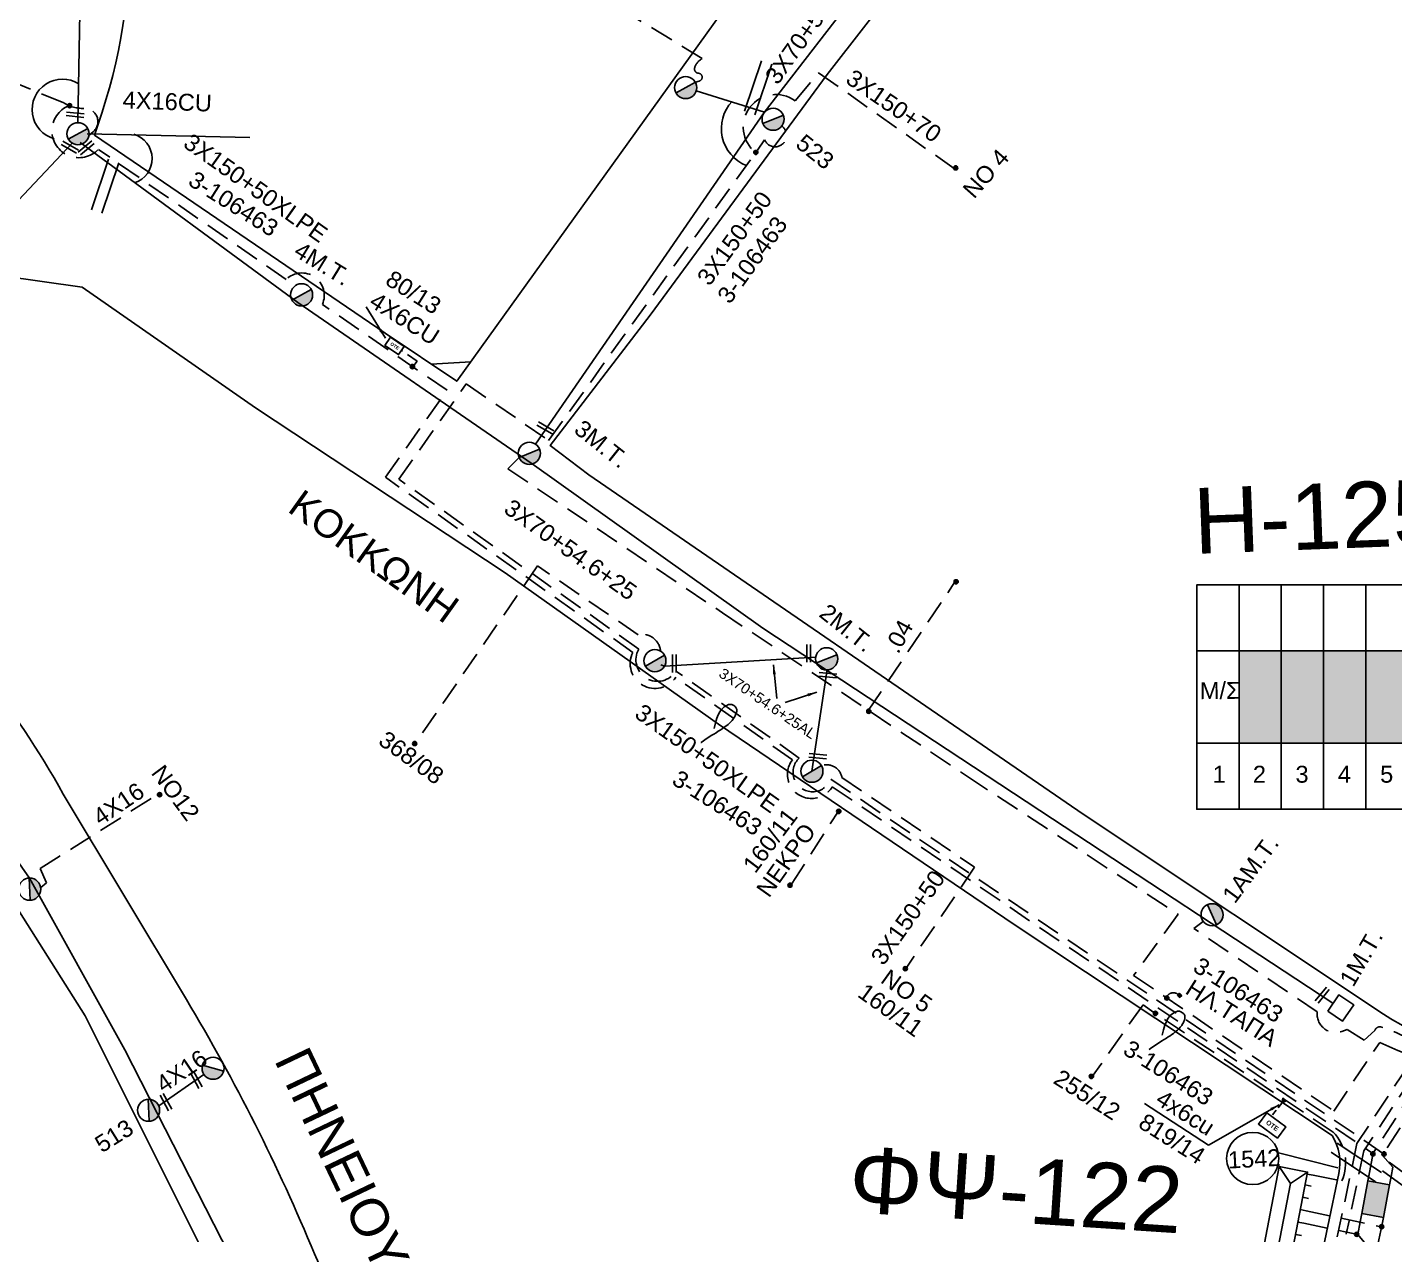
# Model space of a CAD drawing. Header units: millimetres. Extents: x 898 to 5598, y 789 to 3443.
# Drawn here: x 1024.7 to 1170.3, y 1216.7 to 1345.3 of the extents above; entities that cross this region are included whole.
import ezdxf
from ezdxf.enums import TextEntityAlignment as Align

# ---------------------------------------------------------------- set-up
doc = ezdxf.new("R2010")
doc.units = ezdxf.units.MM
doc.linetypes.add('DASHED', pattern=[19.05, 12.7, -6.35])
for name, color, linetype in [('Link Box 4 Διευθύνσεων', 7, 'Continuous'), ('Pillar OTE', 7, 'Continuous'), ('Άγνωστα', 7, 'Continuous'), ('Ασφαλειοκιβώτια Χ.Τ 9 αναχωρήσεων', 7, 'Continuous'), ('Εναέρια παροχή ΧΤ 4x16', 7, 'SYN_LINE'), ('Επιγραφές - Σχήματα', 7, 'Continuous'), ('Καλώδια ΧΤ   3x150+50AL', 7, 'DASHED'), ('Καλώδια ΧΤ   3x150+70AL', 7, 'DASHED'), ('Καλώδια ΧΤ   3x150AL+50CU', 7, 'DASHED'), ('Μηχανική τομή', 7, 'Continuous'), ('Στύλος ΦΜ', 7, 'Continuous'), ('Στύλος ΦΜ @ 1', 7, 'Continuous'), ('Συνδέσεις', 7, 'Continuous'), ('Συνεστραμμένα ΧΤ   3x70+54.6+25 AL', 7, 'SYN_LINE'), ('Τομή', 7, 'Continuous'), ('Υποσταθμός πόλεως', 7, 'Continuous'), ('Υπόβαθρο ΔΕΗ', 7, 'Continuous'), ('Υπόγεια Καλώδια Δικτύου ΧΤ   .04', 7, 'DASHED'), ('Υπόγεια καλώδια Παροχών ΧΤ   4x16CU', 7, 'DASHED'), ('Υπόγεια καλώδια Παροχών ΧΤ   4x6', 7, 'DASHED')]:
    doc.layers.add(name, color=color, linetype=linetype)
doc.styles.add('arial', font='arial.ttf')
doc.styles.get("Standard").update_dxf_attribs({"font": 'arial.ttf'})
doc.linetypes.add('SYN_LINE', pattern='A,0.5,-0.0001,["/\\/\\/\\/",Standard,S=0.1,R=0,X=0,Y=-0.05],-0.25', length=0.7501)
doc.dimstyles.new('ISO-25', dxfattribs={"dimtxt": 2.5, "dimasz": 2.5, "dimexe": 1.25, "dimexo": 0.625, "dimtad": 1, "dimtxsty": 'Standard', "dimcen": 2.5, "dimadec": 0, "dimazin": 0, "dimtfac": 1, "dimtmove": 0, "dimatfit": 3, "dimfxl": 1, "dimarcsym": 0})

# ---------------------------------------------------------------- blocks, each defined once
blk = doc.blocks.new('ΥΠΑΡΧΩΝ ΤΣΙΜΕΝΤΕΝΙΟΣ ΣΤΥΛΟΣ')
at = {"layer": 'Στύλος ΦΜ'}
blk.add_hatch(color=7, dxfattribs=at).paths.add_polyline_path([(-1.29, -2.28, 0.574793), (2.62, 0, 0.268822), (1.3, 2.27)])
at = {"layer": 'Στύλος ΦΜ', "color": 7}
blk.add_line((-1.29, -2.28), (1.3, 2.27), dxfattribs=at)
blk.add_circle((0, 0), 2.62, dxfattribs=at)
at = {"layer": 'Στύλος ΦΜ', "flags": 4}
for tag, p in [('ΑΡΙΘΜΟΣ', (-4.68, 8.05)), ('ΤΥΠΟΣ', (-4.91, 3.03))]:
    blk.add_attdef(tag, p, '', height=4, dxfattribs=at)
blk = doc.blocks.new('ΑΣΦΑΛΕΙΟΚΙΒΩΤΙΟ ΥΠΟΣΤΑΘΜΟΥ 9 ΑΝΑΧΩΡΗΣΕΩΝ')
at = {"layer": 'Ασφαλειοκιβώτια Χ.Τ 9 αναχωρήσεων', "ltscale": 40}
for p, q in [((-23.8, 40.36), (24.02, 40.36)), ((-9.72, 40.36), (-9.72, -40.64)), ((9.94, 40.36), (9.94, -40.64)), ((-23.8, 31.36), (24.02, 31.36)), ((-23.8, 22.36), (24.02, 22.36)), ((-23.8, 13.36), (24.02, 13.36)), ((-23.8, 4.36), (24.02, 4.36)), ((-23.8, -4.64), (24.02, -4.64)), ((-23.8, -13.64), (24.02, -13.64)), ((-23.8, -22.64), (24.02, -22.64)), ((-23.8, -31.64), (24.02, -31.64))]:
    blk.add_line(p, q, dxfattribs=at)
at = {"layer": 'Ασφαλειοκιβώτια Χ.Τ 9 αναχωρήσεων'}
blk.add_lwpolyline([(-23.8, -40.64), (24.02, -40.64), (24.02, 40.36), (-23.8, 40.36)], close=True, dxfattribs=at)
for s, p in [('1', (-18.13, 36.98)), ('2', (-18.13, 28.42)), ('3', (-18.13, 19.34)), ('4', (-18.13, 10.32)), ('5', (-18.13, 1.31)), ('6', (-18.13, -7.83)), ('7', (-18.13, -16.07)), ('8', (-18.13, -25.75)), ('9', (-18.13, -34.45))]:
    blk.add_text(s, height=3.6, rotation=270, dxfattribs=at).set_placement(p)
at = {"layer": 'Ασφαλειοκιβώτια Χ.Τ 9 αναχωρήσεων', "ltscale": 40}
for tag, height, p in [('ΟΝΟΜΑ', 5, (-0.16, 44.31)), ('ΚΕΙΜΕΝΟ 1', 2, (17.06, 35.59)), ('ΚΕΙΜΕΝΟ 2', 2, (17.06, 26.88)), ('ΚΕΙΜΕΝΟ 3', 2, (17.06, 17.69)), ('ΚΕΙΜΕΝΟ 4', 2, (17.06, 8.71)), ('ΚΕΙΜΕΝΟ 5', 2, (17.06, -0.13)), ('ΚΕΙΜΕΝΟ 6', 2, (17.06, -9.05)), ('ΚΕΙΜΕΝΟ 7', 2, (17.06, -18.13)), ('ΚΕΙΜΕΝΟ 8', 2, (17.06, -26.85)), ('ΚΕΙΜΕΝΟ 9', 2, (17.06, -35.99)), ('ΣΧ', 2, (-0.1, -42.64))]:
    blk.add_attdef(tag, text='', height=height, dxfattribs=at).set_placement(p, align=Align.MIDDLE_CENTER)
blk = doc.blocks.new('ΜΗΧΑΝΙΚΗ ΤΟΜΗ')
at = {"layer": 'Μηχανική τομή', "ltscale": 40}
for p, q in [((-1.89, 0.78), (1.89, 0.78)), ((1.89, 0), (-1.89, 0))]:
    blk.add_line(p, q, dxfattribs=at)
blk = doc.blocks.new('ΥΠΟΣΤΑΘΜΟΣ ΠΟΛΕΩΣ 9 ΑΝΑΧΩΡΗΣΕΩΝ')
at = {"layer": 'Υποσταθμός πόλεως', "ltscale": 40}
for p, q in [((-9.63, -2.82), (-9.63, -4)), ((-7.12, -2.82), (-7.12, -4)), ((-4.84, -2.82), (-4.84, -4)), ((-2.36, -2.82), (-2.36, -4)), ((0.09, -2.82), (0.09, -4)), ((2.55, -2.82), (2.55, -4)), ((5.02, -2.82), (5.02, -4)), ((7.48, -2.82), (7.48, -4)), ((9.61, -2.82), (9.61, -4))]:
    blk.add_line(p, q, dxfattribs=at)
blk.add_lwpolyline([(-10.02, 2.82), (10.02, 2.82), (10.02, -2.82), (-10.02, -2.82)], close=True, dxfattribs=at)
for points in [[(-7.21, 0), (-10.02, 2.82)], [(7.21, 0), (10.02, 2.82)], [(-10.02, -2.82), (-7.21, 0)], [(-7.21, 0), (7.21, 0)], [(10.02, -2.82), (7.21, 0)]]:
    blk.add_lwpolyline(points, dxfattribs=at)
at = {"layer": 'Υποσταθμός πόλεως', "linetype": 'SYN_LINE', "ltscale": 40, "flags": 1}
for tag, p in [('ΜΕΤΑΣΧΗΜΑΤΙΣΜΟΣ', (10.79, 1.71)), ('ΙΣΧΥΣ', (10.77, -1.08)), ('ΑΡΙΘΜΟΣ', (10.89, -3.8))]:
    blk.add_attdef(tag, p, '', height=1.8, dxfattribs=at)
blk = doc.blocks.new('LINK BOX 4 ΑΝΑΧΩΡΗΣΕΩΝ')
at = {"layer": 'Link Box 4 Διευθύνσεων', "ltscale": 40}
blk.add_hatch(color=256, dxfattribs=at).paths.add_polyline_path([(-3.54, 0), (-3.54, -4.67), (3.54, -4.67), (3.54, 0)])
for p, q in [((-3.54, 0), (-5.33, 0)), ((5.33, 0), (3.54, 0)), ((-3.54, -4.67), (-5.33, -4.67)), ((5.33, -4.67), (3.54, -4.67))]:
    blk.add_line(p, q, dxfattribs=at)
blk.add_lwpolyline([(-3.54, -4.67), (-3.54, 0), (3.54, 0), (3.54, -4.67)], close=True, dxfattribs=at)
blk = doc.blocks.new('_ΣΥΝΔΕΣΗ')
at = {"layer": 'Συνδέσεις', "linetype": 'SYN_LINE', "ltscale": 40}
blk.add_hatch(color=256, dxfattribs=at).paths.add_polyline_path([(0.5, -0.01, 1), (-0.5, -0.01, 1)])
at = {"layer": 'Συνδέσεις'}
blk.add_circle((0, -0.01), 0.5, dxfattribs=at)
blk = doc.blocks.new('TSONTA XT1')
at = {"ltscale": 40}
h = blk.add_hatch(color=256, dxfattribs=at)
h.dxf.hatch_style = 1
h.paths.add_polyline_path([(595.96, 2487.66), (597.07, 2488.77), (595.96, 2489.87), (594.85, 2488.77)])
blk.add_lwpolyline([(594.85, 2488.77), (595.96, 2489.87), (597.07, 2488.77), (595.96, 2487.66)], close=True, dxfattribs=at)
blk = doc.blocks.new('ΤΟΜΗ')
at = {"layer": 'Τομή', "ltscale": 40}
for p, q in [((-5.68, 0), (5.68, 0)), ((5.68, -2.33), (-5.68, -2.33))]:
    blk.add_line(p, q, dxfattribs=at)
blk = doc.blocks.new('PILLAR ΟΤΕ')
at = {"layer": 'Pillar OTE', "ltscale": 40}
blk.add_lwpolyline([(-3.31, 2.02), (3.39, 2.02), (3.39, -1.99), (-3.31, -1.99)], close=True, dxfattribs=at)
at = {"layer": 'Pillar OTE', "insert": (-1.81, 0.71), "char_height": 1.3575, "width": 109.961, "attachment_point": 1}
blk.add_mtext('{\\fArial|b1|i0|c161|p34;OTE}', dxfattribs=at)

msp = doc.modelspace()

# ---------------------------------------------------------------- hatches: boundary and pattern name
at = {"layer": 'Pillar OTE', "ltscale": 40}
h = msp.add_hatch(color=256, dxfattribs=at)
h.dxf.hatch_style = 1
h.paths.add_polyline_path([(1158.39, 1231.22), (1158.3, 1230.69), (1158.77, 1230.96)])
at = {"layer": 'Ασφαλειοκιβώτια Χ.Τ 9 αναχωρήσεων', "ltscale": 40}
for color, points in [(151, [(1153.74, 1269.05), (1158.24, 1269.05), (1158.24, 1278.88), (1153.74, 1278.88)]), (27, [(1158.24, 1269.05), (1162.74, 1269.05), (1162.74, 1278.88), (1158.24, 1278.88)]), (1, [(1167.24, 1278.88), (1162.74, 1278.88), (1162.74, 1269.05), (1167.24, 1269.05)]), (173, [(1167.24, 1269.05), (1171.74, 1269.05), (1171.74, 1278.88), (1167.24, 1278.88)])]:
    msp.add_hatch(color=color, dxfattribs=at).paths.add_polyline_path(points)

# ---------------------------------------------------------------- linework, layer by layer
at = {"layer": 'Pillar OTE', "ltscale": 40}
msp.add_lwpolyline([(1158.77, 1230.96), (1158.3, 1230.69), (1158.39, 1231.22), (1158.77, 1230.96)], dxfattribs=at)
at = {"layer": 'Άγνωστα', "color": 6, "linetype": 'DASHED', "ltscale": 0.2}
msp.add_lwpolyline([(1095.84, 1339.47), (1096.26, 1339.6, 0.837141), (1096.17, 1340.43, -0.492049), (1095.77, 1341.02, -0.193707), (1096.58, 1341.99), (1078.03, 1353.28)], format="xyb", dxfattribs=at)
at = {"layer": 'Άγνωστα', "color": 133, "linetype": 'DASHED', "ltscale": 0.2}
msp.add_lwpolyline([(1031.25, 1333.8), (1031.7, 1334.18, 0.719322), (1030.73, 1336.69, -0.153231), (1028.57, 1337.27), (1023.24, 1339.47), (1011.32, 1328.6), (1005.62, 1335.5)], format="xyb", dxfattribs=at)
at = {"layer": 'Άγνωστα', "color": 6, "linetype": 'SYN_LINE', "ltscale": 10}
msp.add_lwpolyline([(1103.19, 1336.27), (1095.93, 1338.55)], dxfattribs=at)
at = {"layer": 'Άγνωστα', "color": 1, "linetype": 'SYN_LINE', "ltscale": 20}
msp.add_lwpolyline([(1030.32, 1333.05), (1053.49, 1316.01), (1078.46, 1298.8), (1103.02, 1281.3), (1132.51, 1261.89), (1163.74, 1241.34)], dxfattribs=at)
at = {"layer": 'Άγνωστα', "color": 173, "linetype": 'DASHED', "ltscale": 0.2}
msp.add_lwpolyline([(1077.07, 1299.5), (1075.88, 1298.28), (1098.73, 1282.95), (1124.83, 1265.49), (1147.25, 1250.82), (1142.51, 1244.3), (1163.83, 1229.86), (1168.72, 1237.18), (1170.66, 1236.32, 0.190357), (1178.23, 1236.01), (1186.07, 1244.82), (1205.9, 1231.3)], format="xyb", dxfattribs=at)
at = {"layer": 'Άγνωστα', "color": 1, "linetype": 'SYN_LINE', "ltscale": 20}
msp.add_lwpolyline([(985.21, 1295.38), (999.43, 1283.62, -0.005042), (1012.33, 1272.71), (1024.91, 1254.68), (1035.08, 1236.37), (1049.7, 1207.71), (1058.51, 1187.43), (1068.11, 1160.12)], format="xyb", dxfattribs=at)
at = {"layer": 'Άγνωστα', "color": 173, "linetype": 'DASHED', "ltscale": 0.2}
msp.add_lwpolyline([(1114.2, 1272.45), (1123.49, 1286.24)], dxfattribs=at)
at = {"layer": 'Άγνωστα', "color": 1, "linetype": 'SYN_LINE', "ltscale": 10}
msp.add_lwpolyline([(1108.65, 1278.21), (1092.55, 1277.25), (1092.15, 1277.39)], dxfattribs=at)
at = {"layer": 'Άγνωστα'}
for points in [[(1097.84, 1270.62), (1097.97, 1271.22), (1098.11, 1271.71), (1098.27, 1272.09), (1098.43, 1272.39), (1098.6, 1272.62), (1098.76, 1272.79), (1098.92, 1272.92), (1099.06, 1273.01), (1099.18, 1273.07), (1099.29, 1273.13), (1099.38, 1273.16), (1099.47, 1273.18), (1099.54, 1273.19), (1099.61, 1273.19), (1099.67, 1273.18), (1099.74, 1273.16), (1099.8, 1273.13), (1099.87, 1273.1), (1099.94, 1273.06), (1100, 1273.02), (1100.06, 1272.97), (1100.12, 1272.92), (1100.16, 1272.86), (1100.2, 1272.8), (1100.23, 1272.73), (1100.24, 1272.66), (1100.25, 1272.59), (1100.25, 1272.51), (1100.24, 1272.43), (1100.22, 1272.35), (1100.2, 1272.26), (1100.16, 1272.17), (1100.13, 1272.08), (1100.08, 1271.98), (1100.03, 1271.88), (1099.98, 1271.78), (1099.91, 1271.68), (1099.84, 1271.58), (1099.75, 1271.48), (1099.66, 1271.37), (1099.56, 1271.27), (1099.45, 1271.16), (1099.32, 1271.05), (1099.19, 1270.94), (1099.03, 1270.82), (1098.87, 1270.71), (1098.68, 1270.58), (1098.49, 1270.45), (1098.27, 1270.32), (1098.04, 1270.17), (1097.79, 1270.02), (1097.53, 1269.86), (1097.27, 1269.69), (1097, 1269.51), (1096.72, 1269.32), (1096.45, 1269.11), (1096.45, 1269.11), (1096.45, 1269.11)], [(1145.57, 1237.93), (1145.69, 1238.53), (1145.84, 1239.02), (1146, 1239.41), (1146.16, 1239.71), (1146.33, 1239.94), (1146.49, 1240.11), (1146.65, 1240.23), (1146.79, 1240.32), (1146.91, 1240.39), (1147.02, 1240.44), (1147.11, 1240.47), (1147.19, 1240.5), (1147.27, 1240.5), (1147.33, 1240.5), (1147.4, 1240.49), (1147.46, 1240.47), (1147.53, 1240.44), (1147.6, 1240.41), (1147.66, 1240.37), (1147.73, 1240.33), (1147.79, 1240.28), (1147.84, 1240.23), (1147.89, 1240.18), (1147.93, 1240.11), (1147.95, 1240.05), (1147.97, 1239.98), (1147.98, 1239.9), (1147.98, 1239.83), (1147.97, 1239.74), (1147.95, 1239.66), (1147.92, 1239.57), (1147.89, 1239.48), (1147.85, 1239.39), (1147.81, 1239.29), (1147.76, 1239.2), (1147.7, 1239.1), (1147.64, 1238.99), (1147.56, 1238.89), (1147.48, 1238.79), (1147.39, 1238.68), (1147.29, 1238.58), (1147.18, 1238.47), (1147.05, 1238.36), (1146.91, 1238.25), (1146.76, 1238.14), (1146.59, 1238.02), (1146.41, 1237.89), (1146.21, 1237.76), (1146, 1237.63), (1145.76, 1237.48), (1145.52, 1237.33), (1145.26, 1237.17), (1145, 1237), (1144.73, 1236.82), (1144.45, 1236.63), (1144.18, 1236.42), (1144.18, 1236.42), (1144.18, 1236.42)]]:
    msp.add_lwpolyline(points, dxfattribs=at)
at = {"layer": 'Άγνωστα', "color": 1, "linetype": 'DASHED', "ltscale": 0.2}
msp.add_lwpolyline([(1206.47, 1232.15), (1186.16, 1246.74), (1178.69, 1238.12, -0.366427), (1172.5, 1237.16, 0.057494), (1168.92, 1238.81, 0.426941), (1168.2, 1238.43), (1167.06, 1237.41), (1165.24, 1238.54), (1164.68, 1238.34, -0.553017), (1162.06, 1240.44), (1148.92, 1249.32), (1149.93, 1250.07)], format="xyb", dxfattribs=at)
at = {"layer": 'Άγνωστα', "color": 30, "linetype": 'DASHED', "ltscale": 0.2}
msp.add_lwpolyline([(1206.55, 1227.22), (1206.85, 1226.41, -0.638807), (1203.11, 1222.63), (1198.27, 1226.36), (1201.08, 1230.9), (1186.28, 1241.2), (1180.26, 1234.93, -0.302632), (1172.19, 1233.45), (1167.04, 1225.63), (1165.16, 1216.75)], format="xyb", dxfattribs=at)
at = {"layer": 'Εναέρια παροχή ΧΤ 4x16', "color": 1, "linetype": 'SYN_LINE', "ltscale": 20}
msp.add_lwpolyline([(1031.06, 1333.97), (1048.4, 1333.6)], dxfattribs=at)
at = {"layer": 'Εναέρια παροχή ΧΤ 4x16', "color": 1, "linetype": 'DASHED', "ltscale": 0.2}
msp.add_lwpolyline([(1026.12, 1253.67), (1026.75, 1254.18), (1026.06, 1255.69), (1038.5, 1263.55)], dxfattribs=at)
at = {"layer": 'Εναέρια παροχή ΧΤ 4x16', "color": 1, "ltscale": 20}
msp.add_lwpolyline([(1038.69, 1230.41), (1043.51, 1233.75)], dxfattribs=at)
at = {"layer": 'Επιγραφές - Σχήματα', "linetype": 'Continuous', "ltscale": 20}
msp.add_lwpolyline([(1163.18, 1240.52), (1164.37, 1242.26), (1165.96, 1241.17), (1164.77, 1239.44)], close=True, dxfattribs=at)
at = {"layer": 'Καλώδια ΧΤ   3x150+50AL', "color": 1, "linetype": 'DASHED', "ltscale": 0.2}
msp.add_lwpolyline([(1089.74, 1280.6), (1079.03, 1287.94), (1066.06, 1269.08)], dxfattribs=at)
msp.add_arc((1090.19, 1278.71), 1.94, 4.1592, 103.364, dxfattribs=at)
at = {"layer": 'Καλώδια ΧΤ   3x150+70AL', "color": 6, "linetype": 'DASHED', "ltscale": 0.2}
msp.add_lwpolyline([(1102.26, 1331.98, -0.982854), (1106.47, 1337.49), (1108.96, 1340.49), (1123.4, 1330.27)], format="xyb", dxfattribs=at)
at = {"layer": 'Καλώδια ΧΤ   3x150AL+50CU', "color": 0, "linetype": 'Continuous', "ltscale": 0.2}
for p, q in [((1067.71, 1309.44), (1071.94, 1309.7)), ((1157.93, 1225.4), (1164.26, 1223.82))]:
    msp.add_line(p, q, dxfattribs=at)
at = {"layer": 'Καλώδια ΧΤ   3x150AL+50CU', "color": 6, "linetype": 'DASHED', "ltscale": 0.2}
for points in [[(1169.14, 1225.32), (1110.26, 1265.21, -1.259084), (1106.91, 1267.47), (1093.77, 1276.74, -0.981617), (1089.81, 1279.08), (1064.25, 1297.18), (1071.44, 1307.33), (1080.21, 1301.31), (1103.22, 1333.32, 1.313234), (1105.04, 1334.8)], [(1207.78, 1229.05), (1208.57, 1228.09, -0.282636), (1209.41, 1221.94, -0.443352), (1201.89, 1219.45, -0.081618), (1199.4, 1221.45, 0.085327), (1196.21, 1223.98, -0.440142), (1195.66, 1226.23), (1197.81, 1230.24), (1186.54, 1238.53), (1181.36, 1232.84), (1181.36, 1232.84, -0.259422), (1172.92, 1231.31), (1169.01, 1225.12), (1169.01, 1225.12), (1169.01, 1225.12)]]:
    msp.add_lwpolyline(points, format="xyb", dxfattribs=at)
at = {"layer": 'Καλώδια ΧΤ   3x150AL+50CU', "color": 133, "linetype": 'DASHED', "ltscale": 0.2}
for points in [[(1052.26, 1318.46), (1032.26, 1332.32)], [(1062.84, 1297.38), (1069.4, 1306.65), (1056.12, 1315.8)], [(1089.18, 1278.73), (1062.84, 1297.38)], [(1106.17, 1267.28), (1093.76, 1276.07)], [(1110.42, 1264.4), (1168.03, 1225.32)]]:
    msp.add_lwpolyline(points, dxfattribs=at)
at = {"layer": 'Καλώδια ΧΤ   3x150AL+50CU', "color": 133, "linetype": 'DASHED', "ltscale": 0.1}
msp.add_lwpolyline([(1065.75, 1309.16), (1066.23, 1309.77), (1064.54, 1310.89)], dxfattribs=at)
at = {"layer": 'Καλώδια ΧΤ   3x150AL+50CU', "color": 1, "linetype": 'DASHED', "ltscale": 0.2}
msp.add_lwpolyline([(1109.27, 1266.66, -0.465468), (1111.44, 1265.41), (1125.57, 1255.83), (1118.22, 1244.99)], format="xyb", dxfattribs=at)
at = {"layer": 'Καλώδια ΧΤ   3x150AL+50CU', "color": 0, "linetype": 'DASHED', "ltscale": 0.2}
msp.add_lwpolyline([(1106.08, 1254.04), (1111.07, 1261.82)], dxfattribs=at)
at = {"layer": 'Καλώδια ΧΤ   3x150AL+50CU', "color": 2, "linetype": 'DASHED', "ltscale": 0.2}
msp.add_lwpolyline([(1163.76, 1227.62), (1144.68, 1240.37), (1143.52, 1241.19), (1138.11, 1233.54)], dxfattribs=at)
at = {"layer": 'Καλώδια ΧΤ   3x150AL+50CU', "color": 133, "linetype": 'DASHED', "ltscale": 0.2}
msp.add_lwpolyline([(1207.11, 1228.05, -0.295553), (1208.5, 1223.02, -0.543466), (1202.07, 1221.24), (1196.67, 1226.04), (1199.2, 1230.51), (1186.64, 1239.9), (1180.52, 1233.48, -0.251078), (1172.5, 1232.32), (1168.04, 1225.42), (1167.55, 1222.87)], format="xyb", dxfattribs=at)
at = {"layer": 'Καλώδια ΧΤ   3x150AL+50CU', "color": 27, "linetype": 'DASHED', "ltscale": 0.2}
msp.add_lwpolyline([(1171.71, 1234.62), (1166.3, 1226.4), (1163.93, 1215.16)], dxfattribs=at)
at = {"layer": 'Καλώδια ΧΤ   3x150AL+50CU', "color": 2, "linetype": 'DASHED', "ltscale": 0.2}
msp.add_lwpolyline([(1161.63, 1223.02), (1164.68, 1222.43, 0.306235), (1163.76, 1227.62)], format="xyb", dxfattribs=at)
at = {"layer": 'Καλώδια ΧΤ   3x150AL+50CU', "color": 6, "linetype": 'DASHED', "ltscale": 0.2}
msp.add_lwpolyline([(1169.01, 1225.12), (1170.12, 1223.89), (1169.93, 1222.88)], dxfattribs=at)
at = {"layer": 'Καλώδια ΧΤ   3x150AL+50CU', "color": 5, "linetype": 'DASHED', "ltscale": 0.2}
for points in [[(1160.9, 1219.23), (1168.92, 1217.53)], [(1168.94, 1217.64), (1163.16, 1190.33)]]:
    msp.add_lwpolyline(points, dxfattribs=at)
at = {"layer": 'Καλώδια ΧΤ   3x150AL+50CU', "color": 1, "linetype": 'DASHED', "ltscale": 0.2}
for points in [[(1160.64, 1217.91), (1166.39, 1216.7)], [(1166.65, 1218.07), (1166.39, 1216.7), (1167.41, 1215.47), (1162.13, 1190.53)]]:
    msp.add_lwpolyline(points, dxfattribs=at)
at = {"layer": 'Καλώδια ΧΤ   3x150AL+50CU', "color": 0, "linetype": 'Continuous', "ltscale": 0.2}
for centre, radius, start, end in [((1028.44, 1336.56), 3.24, 57.4718, 254.2143), ((1102.87, 1334.53), 4.26, 137.1708, 247.6345), ((1035.26, 1331.33), 2.72, 288.5392, 73.147)]:
    msp.add_arc(centre, radius, start, end, dxfattribs=at)
at = {"layer": 'Καλώδια ΧΤ   3x150AL+50CU', "color": 133, "linetype": 'DASHED', "ltscale": 0.2}
for centre, radius, start, end in [((1030.19, 1334.3), 2.87, 111.8665, 316.3332), ((1053.94, 1316.77), 2.38, 336.074, 134.7724), ((1091.55, 1277.53), 2.65, 153.1576, 326.5981), ((1108.22, 1265.73), 2.57, 142.914, 328.7815)]:
    msp.add_arc(centre, radius, start, end, dxfattribs=at)
at = {"layer": 'Καλώδια ΧΤ   3x150AL+50CU', "color": 27, "linetype": 'DASHED', "ltscale": 0.2}
msp.add_arc((1146.74, 1241.65), 0.815, 46.5321, 145.1731, dxfattribs=at)
at = {"layer": 'Συνεστραμμένα ΧΤ   3x70+54.6+25 AL', "color": 173, "ltscale": 20}
msp.add_lwpolyline([(1144.84, 1388.64), (1130.48, 1370.84), (1125.25, 1364.85), (1103.18, 1336.25), (1078.83, 1300.91)], dxfattribs=at)
at = {"layer": 'Συνεστραμμένα ΧΤ   3x70+54.6+25 AL', "color": 133, "linetype": 'SYN_LINE', "ltscale": 20}
for points in [[(1030.63, 1366.48), (1030.06, 1335.16), (1030.06, 1335.16)], [(985.24, 1296.56), (1008.32, 1310.53), (1029.47, 1332.98)]]:
    msp.add_lwpolyline(points, dxfattribs=at)
at = {"layer": 'Συνεστραμμένα ΧΤ   3x70+54.6+25 AL', "color": 1, "linetype": 'SYN_LINE', "ltscale": 10}
msp.add_lwpolyline([(1109.88, 1276.91), (1108.25, 1266.07), (1108.26, 1266.07)], dxfattribs=at)
at = {"layer": 'Υπόβαθρο ΔΕΗ'}
for points in [[(942.39, 1495.96), (977.95, 1514.78), (1042.21, 1465.59), (1079.3, 1436.7), (1100.26, 1421.2), (1129.36, 1399.16), (1130.28, 1388.86), (1098.74, 1347), (1070.42, 1307.61), (1062.79, 1312.74), (1031.84, 1333.84), (1032.65, 1336.28, 0.097731), (1035.4, 1357.73, 0.14379), (1031.77, 1367.56), (1025.27, 1377.52), (1015.33, 1390.64), (990.54, 1422.33), (970.16, 1450.08), (963.36, 1460), (948.47, 1480.26), (941.91, 1489.68), (942.39, 1495.96)], [(1131.2, 1367.74), (1109.86, 1340.31), (1091.03, 1314.67), (1080.39, 1300.76), (1084.49, 1297.66), (1137.13, 1261.48), (1169.13, 1240.19, 0.03858), (1172.39, 1238.36, 0.367003), (1178.74, 1240.13, -0.029548), (1183.09, 1245.78, -0.083175), (1188.66, 1250.37), (1191.66, 1252.2), (1195.55, 1254.56), (1200.52, 1256.78), (1203.44, 1257.68), (1205.01, 1258.27, 0.318127), (1208.77, 1263.88), (1206.66, 1287.39), (1204.33, 1330.19), (1201.56, 1370.97)], [(1163.66, 1227.26), (1129.91, 1249.65), (1098.31, 1271.08), (1075.57, 1287.19), (1048.98, 1304.79), (1030.52, 1317.65), (1022.01, 1318.83), (999.37, 1299.45), (999.37, 1295.99), (1008.54, 1288.16, -0.090922), (1028.52, 1263.61), (1041.63, 1241.75, -0.037003), (1055.28, 1214.64), (1061.2, 1201.41), (1074.33, 1169.35), (1081.99, 1164.74), (1140.97, 1184.42), (1157.33, 1189.55), (1164.36, 1223.22, 0.191011), (1163.66, 1227.26, -1.784369)], [(926.91, 1305.56), (956.87, 1301.47), (981.72, 1295.39), (990.37, 1289.89), (1002.73, 1279.05, -0.089332), (1019.4, 1258.13), (1030.86, 1239.99), (1049.56, 1202.57), (1061.7, 1173.16), (1066.31, 1160.35), (1011.46, 1143.23), (1007.09, 1144.52), (977.02, 1199.94), (962.06, 1221.08), (950.94, 1235.5), (940.21, 1247.08), (928.47, 1257.49)]]:
    msp.add_lwpolyline(points, format="xyb", dxfattribs=at)
msp.add_lwpolyline([(1150.48, 1226.22), (1143.69, 1230.66)], dxfattribs=at)
msp.add_circle((1155.2, 1224.81), 2.78, dxfattribs=at)
at = {"layer": 'Υπόγεια καλώδια Παροχών ΧΤ   4x6', "color": 2, "linetype": 'DASHED', "ltscale": 0.05}
msp.add_lwpolyline([(1158.3, 1230.69), (1157.2, 1229.29)], dxfattribs=at)

# ---------------------------------------------------------------- block references
at = {"layer": 'Link Box 4 Διευθύνσεων', "xscale": 0.4999999999999998, "yscale": 0.4999999999999998, "zscale": 0.4999999999999998, "rotation": 259.3612469966937}
msp.add_blockref('LINK BOX 4 ΑΝΑΧΩΡΗΣΕΩΝ', (1169.44, 1220.26), dxfattribs=at)
at = {"layer": 'Pillar OTE'}
for p, xscale, yscale, zscale, rotation in [((1063.79, 1311.38), 0.2608179729824746, 0.2608179729824746, 0.2608179729824746, 325.7148564347761), ((1157.24, 1228.33), 0.3749999999999999, 0.3749999999999999, 0.3749999999999999, 323.5676580577518)]:
    msp.add_blockref('PILLAR ΟΤΕ', p, dxfattribs=dict(at, xscale=xscale, yscale=yscale, zscale=zscale, rotation=rotation))
at = {"layer": 'Ασφαλειοκιβώτια Χ.Τ 9 αναχωρήσεων', "xscale": 0.5, "yscale": 0.5, "zscale": 0.5, "rotation": 90}
msp.add_blockref('ΑΣΦΑΛΕΙΟΚΙΒΩΤΙΟ ΥΠΟΣΤΑΘΜΟΥ 9 ΑΝΑΧΩΡΗΣΕΩΝ', (1169.42, 1273.91), dxfattribs=at)
at = {"layer": 'Μηχανική τομή'}
for p, xscale, yscale, zscale, rotation in [((1029.77, 1335.82), 0.4999999999999998, 0.4999999999999998, 0.4999999999999998, 354.5071204926887), ((1029.12, 1332.38), 0.4999999999999998, 0.4999999999999998, 0.4999999999999998, 330.139664108056), ((1031.1, 1332.33), 0.4999999999999999, 0.4999999999999999, 0.4999999999999999, 39.72640534187975), ((1079.76, 1302.48), 0.4999999999999998, 0.4999999999999998, 0.4999999999999998, 330.139664108056), ((1108.11, 1278.63), 0.4999999999999998, 0.4999999999999998, 0.4999999999999998, 89.70484713363584), ((1093.79, 1277.54), 0.4999999999999998, 0.4999999999999998, 0.4999999999999998, 89.70484713363584), ((1109.92, 1276.11), 0.4999999999999998, 0.4999999999999998, 0.4999999999999998, 354.5071204926887), ((1108.87, 1267.49), 0.4999999999999998, 0.4999999999999998, 0.4999999999999998, 354.5071204926887), ((1162.75, 1242.08), 0.4999999999999999, 0.4999999999999999, 0.4999999999999999, 51.03508025355678), ((1042.52, 1233.1), 0.4999999999999998, 0.4999999999999998, 0.4999999999999998, 298.6709908742331), ((1039.28, 1230.72), 0.4999999999999998, 0.4999999999999998, 0.4999999999999998, 298.6709908742331)]:
    msp.add_blockref('ΜΗΧΑΝΙΚΗ ΤΟΜΗ', p, dxfattribs=dict(at, xscale=xscale, yscale=yscale, zscale=zscale, rotation=rotation))
at = {"layer": 'Στύλος ΦΜ @ 1', "ltscale": 40}
for p, xscale, yscale, zscale, rotation in [((1094.81, 1338.9), 0.4499999999998181, 0.4499999999998181, 0.4499999999998181, 328.5477813433569), ((1030.09, 1333.98), 0.4499999999998181, 0.4499999999998181, 0.4499999999998181, 328.5477813433569), ((1091.53, 1277.84), 0.4499999999998181, 0.4499999999998181, 0.4499999999998181, 330.0199831919481), ((1108.25, 1266.07), 0.4499999999998181, 0.4499999999998181, 0.4499999999998181, 330.0199831919481), ((1044.48, 1234.42), 0.449999999999818, 0.449999999999818, 0.449999999999818, 284.1193517149392)]:
    msp.add_blockref('ΥΠΑΡΧΩΝ ΤΣΙΜΕΝΤΕΝΙΟΣ ΣΤΥΛΟΣ', p, dxfattribs=dict(at, xscale=xscale, yscale=yscale, zscale=zscale, rotation=rotation))
ref = msp.add_blockref('ΥΠΑΡΧΩΝ ΤΣΙΜΕΝΤΕΝΙΟΣ ΣΤΥΛΟΣ', (1104.12, 1335.53), dxfattribs=dict(at, xscale=0.4499999999998181, yscale=0.4499999999998181, zscale=0.4499999999998181, rotation=321.4453058715236))
ref.add_attrib('ΤΥΠΟΣ', '523', (1106.39, 1332.67), dxfattribs={"layer": 'Στύλος ΦΜ', "height": 1.8, "rotation": 321.4453, "flags": 4})
ref = msp.add_blockref('ΥΠΑΡΧΩΝ ΤΣΙΜΕΝΤΕΝΙΟΣ ΣΤΥΛΟΣ', (1053.9, 1316.82), dxfattribs=dict(at, xscale=0.4499999999998181, yscale=0.4499999999998181, zscale=0.4499999999998181, rotation=328.5477813433569))
ref.add_attrib('ΤΥΠΟΣ', '4M.T.', (1052.94, 1321.06), dxfattribs={"layer": 'Στύλος ΦΜ', "height": 1.8, "rotation": 328.5478, "flags": 4})
ref = msp.add_blockref('ΥΠΑΡΧΩΝ ΤΣΙΜΕΝΤΕΝΙΟΣ ΣΤΥΛΟΣ', (1078.16, 1299.94), dxfattribs=dict(at, xscale=0.4499999999998181, yscale=0.4499999999998181, zscale=0.4499999999998181, rotation=321.4453058715236))
ref.add_attrib('ΤΥΠΟΣ', '3M.T.', (1082.79, 1302.23), dxfattribs={"layer": 'Στύλος ΦΜ', "height": 1.8, "rotation": 321.4453, "flags": 4})
ref = msp.add_blockref('ΥΠΑΡΧΩΝ ΤΣΙΜΕΝΤΕΝΙΟΣ ΣΤΥΛΟΣ', (1109.82, 1278.04), dxfattribs=dict(at, xscale=0.4499999999998181, yscale=0.4499999999998181, zscale=0.4499999999998181, rotation=321.4453058715236))
ref.add_attrib('ΤΥΠΟΣ', '2M.T.', (1108.89, 1282.64), dxfattribs={"layer": 'Στύλος ΦΜ', "height": 1.8, "rotation": 321.4453, "flags": 4})
ref = msp.add_blockref('ΥΠΑΡΧΩΝ ΤΣΙΜΕΝΤΕΝΙΟΣ ΣΤΥΛΟΣ', (1150.87, 1250.77), dxfattribs=dict(at, xscale=0.4499999999998181, yscale=0.4499999999998181, zscale=0.4499999999998181, rotation=53.66299240284895))
ref.add_attrib('ΤΥΠΟΣ', '1AM.T.', (1153.29, 1251.86), dxfattribs={"layer": 'Στύλος ΦΜ', "height": 1.8, "rotation": 53.663, "flags": 4})
ref = msp.add_blockref('ΥΠΑΡΧΩΝ ΤΣΙΜΕΝΤΕΝΙΟΣ ΣΤΥΛΟΣ', (1024.95, 1253.5), dxfattribs=dict(at, xscale=0.4499999999998182, yscale=0.4499999999998182, zscale=0.4499999999998182, rotation=31.98506444830221))
ref.add_attrib('ΤΥΠΟΣ', '511', (1019.97, 1248.9), dxfattribs={"layer": 'Στύλος ΦΜ', "height": 1.8, "rotation": 31.9851, "flags": 4})
ref = msp.add_blockref('ΥΠΑΡΧΩΝ ΤΣΙΜΕΝΤΕΝΙΟΣ ΣΤΥΛΟΣ', (1037.61, 1229.95), dxfattribs=dict(at, xscale=0.4499999999998182, yscale=0.4499999999998182, zscale=0.4499999999998182, rotation=31.98506444830221))
ref.add_attrib('ΤΥΠΟΣ', '513', (1032.63, 1225.35), dxfattribs={"layer": 'Στύλος ΦΜ', "height": 1.8, "rotation": 31.9851, "flags": 4})
at = {"layer": 'Συνδέσεις'}
for name, p, xscale, yscale, zscale in [('_ΣΥΝΔΕΣΗ', (1029.19, 1336.98), 0.4499999999999886, 0.4499999999999886, 0.4499999999999886), ('_ΣΥΝΔΕΣΗ', (1102.28, 1331.99), 0.4499999999999886, 0.4499999999999886, 0.4499999999999886), ('_ΣΥΝΔΕΣΗ', (1123.55, 1330.35), 0.4499999999999886, 0.4499999999999886, 0.4499999999999886), ('_ΣΥΝΔΕΣΗ', (1065.71, 1309.18), 0.4499999999999886, 0.4499999999999886, 0.4499999999999886), ('_ΣΥΝΔΕΣΗ', (1123.61, 1286.25), 0.4499999999999886, 0.4499999999999886, 0.4499999999999886), ('_ΣΥΝΔΕΣΗ', (1114.31, 1272.46), 0.4499999999999886, 0.4499999999999886, 0.4499999999999886), ('_ΣΥΝΔΕΣΗ', (1065.95, 1269.02), 0.4499999999999886, 0.4499999999999886, 0.4499999999999886), ('_ΣΥΝΔΕΣΗ', (1038.78, 1263.57), 0.4499999999999886, 0.4499999999999886, 0.4499999999999886), ('_ΣΥΝΔΕΣΗ', (1111.11, 1261.79), 0.4499999999999886, 0.4499999999999886, 0.4499999999999886), ('_ΣΥΝΔΕΣΗ', (1105.92, 1253.93), 0.4499999999999886, 0.4499999999999886, 0.4499999999999886), ('_ΣΥΝΔΕΣΗ', (1118.2, 1245.04), 0.4499999999999886, 0.4499999999999886, 0.4499999999999886), ('_ΣΥΝΔΕΣΗ', (1146.05, 1241.91), 0.4499999999999886, 0.4499999999999886, 0.4499999999999886), ('TSONTA XT1', (1028.22, 744.43), 0.2, 0.2, 0.2), ('_ΣΥΝΔΕΣΗ', (1144.84, 1240.27), 0.4499999999999886, 0.4499999999999886, 0.4499999999999886), ('_ΣΥΝΔΕΣΗ', (1138.02, 1233.55), 0.4499999999999886, 0.4499999999999886, 0.4499999999999886), ('_ΣΥΝΔΕΣΗ', (1167.99, 1225.3), 0.4499999999999886, 0.4499999999999886, 0.4499999999999886), ('_ΣΥΝΔΕΣΗ', (1169.18, 1225.3), 0.4499999999999886, 0.4499999999999886, 0.4499999999999886), ('_ΣΥΝΔΕΣΗ', (1168.93, 1217.55), 0.4499999999999886, 0.4499999999999886, 0.4499999999999886), ('_ΣΥΝΔΕΣΗ', (1166.27, 1216.73), 0.4499999999999886, 0.4499999999999886, 0.4499999999999886)]:
    msp.add_blockref(name, p, dxfattribs=dict(at, xscale=xscale, yscale=yscale, zscale=zscale))
at = {"layer": 'Τομή'}
for p, xscale, yscale, zscale, rotation in [((1101.98, 1339.07), 0.5, 0.5, 0.5, 71.42321459679466), ((1032.43, 1328.57), 0.5, 0.5, 0.5, 71.42321459679466), ((1166.55, 1224.88), 0.4999999999999998, 0.4999999999999998, 0.4999999999999998, 326.287576150417), ((1172.01, 1222.74), 0.4999999999999998, 0.4999999999999998, 0.4999999999999998, 323.6847327247127)]:
    msp.add_blockref('ΤΟΜΗ', p, dxfattribs=dict(at, xscale=xscale, yscale=yscale, zscale=zscale, rotation=rotation))
at = {"layer": 'Υποσταθμός πόλεως', "xscale": 0.5457589868202929, "yscale": 0.5457589868202929, "zscale": 0.5457589868202929, "rotation": 79.08857573956558}
msp.add_blockref('ΥΠΟΣΤΑΘΜΟΣ ΠΟΛΕΩΣ 9 ΑΝΑΧΩΡΗΣΕΩΝ', (1158.49, 1218.28), dxfattribs=at)

# ---------------------------------------------------------------- texts
at = {"ltscale": 40, "attachment_point": 1, "style": 'arial'}
for s, insert, char_height, width, rotation in [('H-125', (1148.75, 1296.21), 7, 94.4586, 2.1857), ('ΠHNEIOY', (1054.55, 1237.04), 4, 94.4586, 295.4913), ('ΦΨ-122', (1112.49, 1226.15), 7, 98.9248, 356.2207)]:
    msp.add_mtext(s, dxfattribs=dict(at, insert=insert, char_height=char_height, width=width, rotation=rotation))
at = {"layer": 'Άγνωστα', "ltscale": 40, "attachment_point": 1, "style": 'arial'}
for s, insert, char_height, width, rotation in [('3X150+70', (1112.74, 1340.97), 1.8, 31.6072, 325.4492), ('3X150+50XLPE', (1042.21, 1334.14), 1.8, 31.6072, 324.6668), ('NO 4', (1124.17, 1328.15), 1.8, 7.1535, 48.5776), ('3-106463', (1042.65, 1330.13), 1.8, 7.1535, 327.6774), ('3X150+50', (1095.89, 1318.71), 1.8, 31.6072, 54.0036), ('3-106463', (1098.05, 1316.79), 1.8, 31.6072, 54.0036), ('80/13', (1063.65, 1319.54), 1.8, 7.1535, 327.6774), ('4X6CU', (1061.93, 1317.22), 1.8, 7.1535, 327.6774), ('ΚΟΚΚΩΝΗ', (1054.02, 1296.25), 3, 7.1535, 324.3949), ('3X70+54.6+25', (1076.35, 1295.18), 1.8, 31.6072, 324.6668), ('\\pt1.8;Μ/Σ', (1149.55, 1275.54), 1.8, 7.1535, 0.5975), ('3X150+50XLPE', (1090.28, 1273.37), 1.8, 31.6072, 324.6668), ('368/08', (1063, 1270.49), 1.8, 7.1535, 324.3949), ('NO12', (1039.25, 1266.94), 1.8, 7.1535, 306.5157), ('3-106463', (1094.17, 1266.3), 1.8, 7.1535, 327.6774), ('160/11', (1100.77, 1256.16), 1.8, 7.1535, 53.0302), ('ΝΕΚΡΟ', (1102.21, 1253.53), 1.8, 31.6072, 54.6668), ('3X150+50', (1114.4, 1246.3), 1.8, 31.6072, 54.6668), ('1M.T.', (1164.35, 1243.89), 1.8, 31.6072, 59.6148), ('3-106463', (1149.66, 1246.37), 1.8, 7.1535, 327.6774), ('NO 5', (1116.49, 1245.09), 1.8, 7.1535, 324.3949), ('HΛ.ΤΑΠΑ', (1148.85, 1243.98), 1.8, 7.1535, 327.6774), ('160/11', (1114.04, 1243.59), 1.8, 7.1535, 324.3949), ('3-106463', (1142.21, 1237.54), 1.8, 7.1535, 327.6774), ('255/12', (1134.8, 1234.42), 1.8, 7.1535, 327.6774), ('1542', (1152.51, 1225.53), 1.8, 7.1535, 3.0156)]:
    msp.add_mtext(s, dxfattribs=dict(at, insert=insert, char_height=char_height, width=width, rotation=rotation))
at = {"layer": 'Άγνωστα', "ltscale": 40, "char_height": 1.8, "attachment_point": 1, "rotation": 327.6774, "style": 'arial'}
for s, insert in [('4x6cu', (1145.68, 1232.24)), ('819/14', (1143.84, 1229.73))]:
    msp.add_mtext_dynamic_manual_height_columns(s, width=1.8, gutter_width=12.5, heights=[0.118], dxfattribs=dict(at, insert=insert))
at = {"layer": 'Εναέρια παροχή ΧΤ 4x16', "ltscale": 20, "char_height": 1.8, "width": 31.6072, "attachment_point": 1, "rotation": 34.0045, "style": 'arial'}
for insert in [(1031.47, 1261.7), (1038.19, 1233.24)]:
    msp.add_mtext('4X16', dxfattribs=dict(at, insert=insert))
at = {"layer": 'Συνεστραμμένα ΧΤ   3x70+54.6+25 AL', "ltscale": 20, "attachment_point": 1, "style": 'arial'}
for insert, char_height, width, rotation in [((1103.14, 1340.13), 1.8, 31.6072, 54.744), ((1098.86, 1277.13), 1.1099, 19.4897, 325.8155)]:
    msp.add_mtext('3X70+54.6+25AL', dxfattribs=dict(at, insert=insert, char_height=char_height, width=width, rotation=rotation))
at = {"layer": 'Υπόγεια Καλώδια Δικτύου ΧΤ   .04', "ltscale": 0.2, "insert": (1115.86, 1279.34), "char_height": 1.8, "width": 31.6072, "attachment_point": 1, "rotation": 61.1991, "style": 'arial'}
msp.add_mtext('.04', dxfattribs=at)
at = {"layer": 'Υπόγεια καλώδια Παροχών ΧΤ   4x16CU', "ltscale": 0.2, "insert": (1034.89, 1338.5), "char_height": 1.8, "width": 31.6072, "attachment_point": 1, "rotation": 357.8011, "style": 'arial'}
msp.add_mtext('4X16CU', dxfattribs=at)

# ---------------------------------------------------------------- leaders
at = {"layer": 'Επιγραφές - Σχήματα', "ltscale": 40}
for points in [[(1062.83, 1312.22), (1060.79, 1315.53)], [(1104.16, 1277.39), (1104.5, 1273.82)], [(1108.79, 1274.5), (1105.41, 1273.39)], [(1158.02, 1230.54), (1150.48, 1226.22)]]:
    msp.add_leader(points, dimstyle='ISO-25', override={"dimasz": 1, "dimtad": 0}, dxfattribs=at)

doc.saveas('drawing.dxf')
